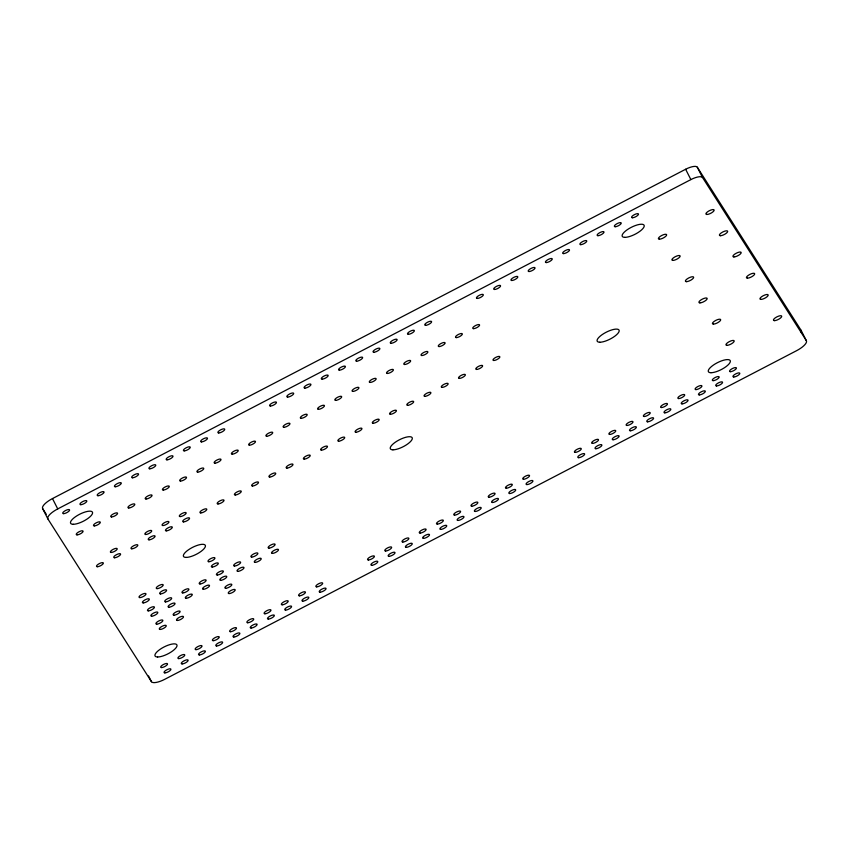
<?xml version="1.0" encoding="UTF-8"?>
<svg xmlns="http://www.w3.org/2000/svg" width="849" height="849" viewBox="0 0 849 849"><rect width="100%" height="100%" fill="white"/><g stroke="black" fill="none" stroke-linecap="round" stroke-linejoin="round"><path stroke-width="1.27" d="M52.479 498.575L685.631 169.259A10.995 3.545 -26.9 0 1 697.284 167.189L801.074 330.282L806.317 340.619A13.743 4.425 -26.9 0 1 796.521 350.722L164.664 679.359A12.448 4.012 -26.9 0 1 151.462 681.705L47.926 519.004L42.683 508.668A13.743 4.425 -26.9 0 1 52.479 498.575L57.732 508.912A13.743 4.425 -26.9 0 0 47.926 519.004M57.732 508.912L690.874 179.595A10.995 3.545 -26.9 0 1 702.537 177.526L806.317 340.619M42.683 508.668L46.228 514.239M697.284 167.189L702.537 177.526M685.631 169.259L690.874 179.595M148.543 675.963L151.462 681.705M801.074 330.282A13.743 4.425 -26.9 0 1 801.063 332.203M599.797 342.232A12.247 3.948 -26.9 0 0 618.603 332.447A12.247 3.948 -26.9 0 0 606.006 332.32A12.247 3.948 -26.9 0 0 599.797 342.232M251.728 557.071A3.884 1.252 -26.9 0 0 257.703 553.962A3.884 1.252 -26.9 0 0 253.702 553.919A3.884 1.252 -26.9 0 0 251.728 557.071M661.435 407.541A3.831 1.231 -26.9 0 0 667.314 404.485A3.831 1.231 -26.9 0 0 663.377 404.453A3.831 1.231 -26.9 0 0 661.435 407.541M157.627 656.988A12.247 3.948 -26.9 0 0 176.443 647.203A12.247 3.948 -26.9 0 0 163.846 647.076A12.247 3.948 -26.9 0 0 157.627 656.988M73.184 524.289A12.247 3.948 -26.9 0 0 92 514.505A12.247 3.948 -26.9 0 0 79.403 514.377A12.247 3.948 -26.9 0 0 73.184 524.289M457.94 520.448A3.831 1.231 -26.9 0 0 463.819 517.391A3.831 1.231 -26.9 0 0 459.882 517.359A3.831 1.231 -26.9 0 0 457.94 520.448M237.869 571.345A3.884 1.252 -26.9 0 0 243.843 568.236A3.884 1.252 -26.9 0 0 239.843 568.193A3.884 1.252 -26.9 0 0 237.869 571.345M132.508 477.775A3.831 1.231 -26.9 0 0 138.387 474.718A3.831 1.231 -26.9 0 0 134.45 474.676A3.831 1.231 -26.9 0 0 132.508 477.775M710.974 372.711A12.247 3.948 -26.9 0 0 729.779 362.926A12.247 3.948 -26.9 0 0 717.182 362.799A12.247 3.948 -26.9 0 0 710.974 372.711M392.928 449.821A12.247 3.948 -26.9 0 0 411.733 440.047A12.247 3.948 -26.9 0 0 399.136 439.92A12.247 3.948 -26.9 0 0 392.928 449.821M186.058 557.422A12.247 3.948 -26.9 0 0 204.864 547.637A12.247 3.948 -26.9 0 0 192.267 547.52A12.247 3.948 -26.9 0 0 186.058 557.422M624.843 237.359A12.247 3.948 -26.9 0 0 643.648 227.574A12.247 3.948 -26.9 0 0 631.051 227.447A12.247 3.948 -26.9 0 0 624.843 237.359M733.918 256.939A4.595 1.475 -26.9 0 0 740.975 253.278A4.595 1.475 -26.9 0 0 736.253 253.225A4.595 1.475 -26.9 0 0 733.918 256.939M686.416 281.656A4.595 1.475 -26.9 0 0 693.463 277.984A4.595 1.475 -26.9 0 0 688.741 277.941A4.595 1.475 -26.9 0 0 686.416 281.656M747.438 278.175A4.595 1.475 -26.9 0 0 754.485 274.503A4.595 1.475 -26.9 0 0 749.763 274.46A4.595 1.475 -26.9 0 0 747.438 278.175M699.926 302.881A4.595 1.475 -26.9 0 0 706.973 299.219A4.595 1.475 -26.9 0 0 702.25 299.166A4.595 1.475 -26.9 0 0 699.926 302.881M760.948 299.41A4.595 1.475 -26.9 0 0 767.995 295.739A4.595 1.475 -26.9 0 0 763.272 295.696A4.595 1.475 -26.9 0 0 760.948 299.41M713.436 324.116A4.595 1.475 -26.9 0 0 720.483 320.444A4.595 1.475 -26.9 0 0 715.76 320.402A4.595 1.475 -26.9 0 0 713.436 324.116M774.458 320.635A4.595 1.475 -26.9 0 0 781.505 316.974A4.595 1.475 -26.9 0 0 776.782 316.921A4.595 1.475 -26.9 0 0 774.458 320.635M726.946 345.352A4.595 1.475 -26.9 0 0 734.003 341.68A4.595 1.475 -26.9 0 0 729.27 341.638A4.595 1.475 -26.9 0 0 726.946 345.352M706.899 214.479A4.595 1.475 -26.9 0 0 713.956 210.807A4.595 1.475 -26.9 0 0 709.233 210.764A4.595 1.475 -26.9 0 0 706.899 214.479M659.397 239.185A4.595 1.475 -26.9 0 0 666.444 235.523A4.595 1.475 -26.9 0 0 661.721 235.47A4.595 1.475 -26.9 0 0 659.397 239.185M720.408 235.714A4.595 1.475 -26.9 0 0 727.466 232.042A4.595 1.475 -26.9 0 0 722.743 232A4.595 1.475 -26.9 0 0 720.408 235.714M672.907 260.42A4.595 1.475 -26.9 0 0 679.953 256.748A4.595 1.475 -26.9 0 0 675.231 256.706A4.595 1.475 -26.9 0 0 672.907 260.42M160.472 593.939A3.884 1.252 -26.9 0 0 166.446 590.83A3.884 1.252 -26.9 0 0 162.446 590.798A3.884 1.252 -26.9 0 0 160.472 593.939M157.097 588.633A3.884 1.252 -26.9 0 0 163.061 585.523A3.884 1.252 -26.9 0 0 159.071 585.481A3.884 1.252 -26.9 0 0 157.097 588.633M173.981 615.175A3.884 1.252 -26.9 0 0 179.956 612.065A3.884 1.252 -26.9 0 0 175.955 612.023A3.884 1.252 -26.9 0 0 173.981 615.175M177.356 620.481A3.884 1.252 -26.9 0 0 183.331 617.372A3.884 1.252 -26.9 0 0 179.33 617.329A3.884 1.252 -26.9 0 0 177.356 620.481M272.349 553.41A3.884 1.252 -26.9 0 0 278.323 550.301A3.884 1.252 -26.9 0 0 274.323 550.269A3.884 1.252 -26.9 0 0 272.349 553.41M268.974 548.104A3.884 1.252 -26.9 0 0 274.949 544.994A3.884 1.252 -26.9 0 0 270.948 544.952A3.884 1.252 -26.9 0 0 268.974 548.104M255.114 562.378A3.884 1.252 -26.9 0 0 261.078 559.268A3.884 1.252 -26.9 0 0 257.088 559.236A3.884 1.252 -26.9 0 0 255.114 562.378M234.494 566.039A3.884 1.252 -26.9 0 0 240.469 562.929A3.884 1.252 -26.9 0 0 236.468 562.887A3.884 1.252 -26.9 0 0 234.494 566.039M220.634 580.313A3.884 1.252 -26.9 0 0 226.609 577.203A3.884 1.252 -26.9 0 0 222.608 577.161A3.884 1.252 -26.9 0 0 220.634 580.313M217.259 575.006A3.884 1.252 -26.9 0 0 223.223 571.897A3.884 1.252 -26.9 0 0 219.222 571.855A3.884 1.252 -26.9 0 0 217.259 575.006M203.389 589.28A3.884 1.252 -26.9 0 0 209.363 586.171A3.884 1.252 -26.9 0 0 205.362 586.128A3.884 1.252 -26.9 0 0 203.389 589.28M200.014 583.963A3.884 1.252 -26.9 0 0 205.989 580.865A3.884 1.252 -26.9 0 0 201.988 580.822A3.884 1.252 -26.9 0 0 200.014 583.963M186.154 598.248A3.884 1.252 -26.9 0 0 192.129 595.138A3.884 1.252 -26.9 0 0 188.128 595.096A3.884 1.252 -26.9 0 0 186.154 598.248M182.779 592.931A3.884 1.252 -26.9 0 0 188.743 589.832A3.884 1.252 -26.9 0 0 184.753 589.79A3.884 1.252 -26.9 0 0 182.779 592.931M168.919 607.205A3.884 1.252 -26.9 0 0 174.883 604.106A3.884 1.252 -26.9 0 0 170.882 604.064A3.884 1.252 -26.9 0 0 168.919 607.205M165.534 601.899A3.884 1.252 -26.9 0 0 171.509 598.8A3.884 1.252 -26.9 0 0 167.508 598.757A3.884 1.252 -26.9 0 0 165.534 601.899M151.674 616.172A3.884 1.252 -26.9 0 0 157.649 613.074A3.884 1.252 -26.9 0 0 153.648 613.031A3.884 1.252 -26.9 0 0 151.674 616.172M148.299 610.866A3.884 1.252 -26.9 0 0 154.274 607.757A3.884 1.252 -26.9 0 0 150.273 607.725A3.884 1.252 -26.9 0 0 148.299 610.866M143.237 602.907A3.884 1.252 -26.9 0 0 149.201 599.797A3.884 1.252 -26.9 0 0 145.2 599.765A3.884 1.252 -26.9 0 0 143.237 602.907M139.852 597.6A3.884 1.252 -26.9 0 0 145.826 594.491A3.884 1.252 -26.9 0 0 141.825 594.449A3.884 1.252 -26.9 0 0 139.852 597.6M156.747 624.142A3.884 1.252 -26.9 0 0 162.711 621.033A3.884 1.252 -26.9 0 0 158.71 620.99A3.884 1.252 -26.9 0 0 156.747 624.142M160.121 629.449A3.884 1.252 -26.9 0 0 166.096 626.339A3.884 1.252 -26.9 0 0 162.095 626.297A3.884 1.252 -26.9 0 0 160.121 629.449M632.441 217.747A3.831 1.231 -26.9 0 0 638.321 214.691A3.831 1.231 -26.9 0 0 634.383 214.648A3.831 1.231 -26.9 0 0 632.441 217.747M615.196 226.715A3.831 1.231 -26.9 0 0 621.075 223.658A3.831 1.231 -26.9 0 0 617.138 223.616A3.831 1.231 -26.9 0 0 615.196 226.715M597.961 235.682A3.831 1.231 -26.9 0 0 603.841 232.626A3.831 1.231 -26.9 0 0 599.903 232.584A3.831 1.231 -26.9 0 0 597.961 235.682M580.716 244.65A3.831 1.231 -26.9 0 0 586.595 241.594A3.831 1.231 -26.9 0 0 582.658 241.551A3.831 1.231 -26.9 0 0 580.716 244.65M563.481 253.607A3.831 1.231 -26.9 0 0 569.361 250.551A3.831 1.231 -26.9 0 0 565.423 250.519A3.831 1.231 -26.9 0 0 563.481 253.607M546.247 262.574A3.831 1.231 -26.9 0 0 552.115 259.518A3.831 1.231 -26.9 0 0 548.189 259.486A3.831 1.231 -26.9 0 0 546.247 262.574M529.001 271.542A3.831 1.231 -26.9 0 0 534.881 268.486A3.831 1.231 -26.9 0 0 530.943 268.454A3.831 1.231 -26.9 0 0 529.001 271.542M511.767 280.51A3.831 1.231 -26.9 0 0 517.646 277.453A3.831 1.231 -26.9 0 0 513.709 277.411A3.831 1.231 -26.9 0 0 511.767 280.51M494.521 289.477A3.831 1.231 -26.9 0 0 500.401 286.421A3.831 1.231 -26.9 0 0 496.463 286.378A3.831 1.231 -26.9 0 0 494.521 289.477M477.287 298.445A3.831 1.231 -26.9 0 0 483.166 295.388A3.831 1.231 -26.9 0 0 479.229 295.346A3.831 1.231 -26.9 0 0 477.287 298.445M733.769 376.988A3.831 1.231 -26.9 0 0 739.649 373.931A3.831 1.231 -26.9 0 0 735.712 373.889A3.831 1.231 -26.9 0 0 733.769 376.988M716.524 385.955A3.831 1.231 -26.9 0 0 722.403 382.899A3.831 1.231 -26.9 0 0 718.466 382.857A3.831 1.231 -26.9 0 0 716.524 385.955M699.289 394.923A3.831 1.231 -26.9 0 0 705.169 391.867A3.831 1.231 -26.9 0 0 701.232 391.824A3.831 1.231 -26.9 0 0 699.289 394.923M682.044 403.88A3.831 1.231 -26.9 0 0 687.923 400.824A3.831 1.231 -26.9 0 0 683.986 400.792A3.831 1.231 -26.9 0 0 682.044 403.88M664.809 412.847A3.831 1.231 -26.9 0 0 670.689 409.791A3.831 1.231 -26.9 0 0 666.752 409.759A3.831 1.231 -26.9 0 0 664.809 412.847M647.575 421.815A3.831 1.231 -26.9 0 0 653.443 418.759A3.831 1.231 -26.9 0 0 649.517 418.727A3.831 1.231 -26.9 0 0 647.575 421.815M630.329 430.783A3.831 1.231 -26.9 0 0 636.209 427.726A3.831 1.231 -26.9 0 0 632.272 427.684A3.831 1.231 -26.9 0 0 630.329 430.783M613.095 439.75A3.831 1.231 -26.9 0 0 618.974 436.694A3.831 1.231 -26.9 0 0 615.037 436.651A3.831 1.231 -26.9 0 0 613.095 439.75M595.849 448.718A3.831 1.231 -26.9 0 0 601.729 445.661A3.831 1.231 -26.9 0 0 597.792 445.619A3.831 1.231 -26.9 0 0 595.849 448.718M578.615 457.685A3.831 1.231 -26.9 0 0 584.494 454.629A3.831 1.231 -26.9 0 0 580.557 454.586A3.831 1.231 -26.9 0 0 578.615 457.685M425.572 325.347A3.831 1.231 -26.9 0 0 431.451 322.291A3.831 1.231 -26.9 0 0 427.514 322.249A3.831 1.231 -26.9 0 0 425.572 325.347M408.327 334.315A3.831 1.231 -26.9 0 0 414.206 331.259A3.831 1.231 -26.9 0 0 410.269 331.216A3.831 1.231 -26.9 0 0 408.327 334.315M391.092 343.283A3.831 1.231 -26.9 0 0 396.971 340.216A3.831 1.231 -26.9 0 0 393.034 340.184A3.831 1.231 -26.9 0 0 391.092 343.283M373.847 352.239A3.831 1.231 -26.9 0 0 379.726 349.183A3.831 1.231 -26.9 0 0 375.789 349.151A3.831 1.231 -26.9 0 0 373.847 352.239M356.612 361.207A3.831 1.231 -26.9 0 0 362.491 358.151A3.831 1.231 -26.9 0 0 358.554 358.119A3.831 1.231 -26.9 0 0 356.612 361.207M339.377 370.175A3.831 1.231 -26.9 0 0 345.256 367.118A3.831 1.231 -26.9 0 0 341.319 367.086A3.831 1.231 -26.9 0 0 339.377 370.175M322.132 379.142A3.831 1.231 -26.9 0 0 328.011 376.086A3.831 1.231 -26.9 0 0 324.074 376.043A3.831 1.231 -26.9 0 0 322.132 379.142M304.897 388.11A3.831 1.231 -26.9 0 0 310.776 385.053A3.831 1.231 -26.9 0 0 306.839 385.011A3.831 1.231 -26.9 0 0 304.897 388.11M287.652 397.077A3.831 1.231 -26.9 0 0 293.531 394.021A3.831 1.231 -26.9 0 0 289.594 393.978A3.831 1.231 -26.9 0 0 287.652 397.077M270.417 406.045A3.831 1.231 -26.9 0 0 276.296 402.988A3.831 1.231 -26.9 0 0 272.359 402.946A3.831 1.231 -26.9 0 0 270.417 406.045M526.9 484.588A3.831 1.231 -26.9 0 0 532.779 481.532A3.831 1.231 -26.9 0 0 528.842 481.489A3.831 1.231 -26.9 0 0 526.9 484.588M509.655 493.556A3.831 1.231 -26.9 0 0 515.534 490.489A3.831 1.231 -26.9 0 0 511.597 490.457A3.831 1.231 -26.9 0 0 509.655 493.556M492.42 502.512A3.831 1.231 -26.9 0 0 498.299 499.456A3.831 1.231 -26.9 0 0 494.362 499.424A3.831 1.231 -26.9 0 0 492.42 502.512M475.185 511.48A3.831 1.231 -26.9 0 0 481.054 508.424A3.831 1.231 -26.9 0 0 477.117 508.392A3.831 1.231 -26.9 0 0 475.185 511.48M440.705 529.415A3.831 1.231 -26.9 0 0 446.585 526.359A3.831 1.231 -26.9 0 0 442.647 526.316A3.831 1.231 -26.9 0 0 440.705 529.415M423.46 538.383A3.831 1.231 -26.9 0 0 429.339 535.326A3.831 1.231 -26.9 0 0 425.402 535.284A3.831 1.231 -26.9 0 0 423.46 538.383M406.225 547.35A3.831 1.231 -26.9 0 0 412.105 544.294A3.831 1.231 -26.9 0 0 408.167 544.251A3.831 1.231 -26.9 0 0 406.225 547.35M388.98 556.318A3.831 1.231 -26.9 0 0 394.859 553.261A3.831 1.231 -26.9 0 0 390.922 553.219A3.831 1.231 -26.9 0 0 388.98 556.318M371.745 565.285A3.831 1.231 -26.9 0 0 377.625 562.229A3.831 1.231 -26.9 0 0 373.687 562.187A3.831 1.231 -26.9 0 0 371.745 565.285M218.702 432.948A3.831 1.231 -26.9 0 0 224.582 429.891A3.831 1.231 -26.9 0 0 220.644 429.849A3.831 1.231 -26.9 0 0 218.702 432.948M201.457 441.904A3.831 1.231 -26.9 0 0 207.336 438.848A3.831 1.231 -26.9 0 0 203.399 438.816A3.831 1.231 -26.9 0 0 201.457 441.904M184.222 450.872A3.831 1.231 -26.9 0 0 190.102 447.816A3.831 1.231 -26.9 0 0 186.164 447.784A3.831 1.231 -26.9 0 0 184.222 450.872M166.988 459.84A3.831 1.231 -26.9 0 0 172.856 456.783A3.831 1.231 -26.9 0 0 168.919 456.751A3.831 1.231 -26.9 0 0 166.988 459.84M149.742 468.807A3.831 1.231 -26.9 0 0 155.622 465.751A3.831 1.231 -26.9 0 0 151.684 465.708A3.831 1.231 -26.9 0 0 149.742 468.807M115.262 486.742A3.831 1.231 -26.9 0 0 121.142 483.686A3.831 1.231 -26.9 0 0 117.204 483.643A3.831 1.231 -26.9 0 0 115.262 486.742M98.028 495.71A3.831 1.231 -26.9 0 0 103.907 492.653A3.831 1.231 -26.9 0 0 99.97 492.611A3.831 1.231 -26.9 0 0 98.028 495.71M80.782 504.677A3.831 1.231 -26.9 0 0 86.662 501.621A3.831 1.231 -26.9 0 0 82.724 501.579A3.831 1.231 -26.9 0 0 80.782 504.677M63.548 513.645A3.831 1.231 -26.9 0 0 69.427 510.589A3.831 1.231 -26.9 0 0 65.49 510.546A3.831 1.231 -26.9 0 0 63.548 513.645M320.031 592.178A3.831 1.231 -26.9 0 0 325.91 589.121A3.831 1.231 -26.9 0 0 321.973 589.089A3.831 1.231 -26.9 0 0 320.031 592.178M302.785 601.145A3.831 1.231 -26.9 0 0 308.665 598.089A3.831 1.231 -26.9 0 0 304.727 598.057A3.831 1.231 -26.9 0 0 302.785 601.145M285.551 610.113A3.831 1.231 -26.9 0 0 291.43 607.056A3.831 1.231 -26.9 0 0 287.493 607.024A3.831 1.231 -26.9 0 0 285.551 610.113M268.316 619.08A3.831 1.231 -26.9 0 0 274.185 616.024A3.831 1.231 -26.9 0 0 270.258 615.981A3.831 1.231 -26.9 0 0 268.316 619.08M251.071 628.048A3.831 1.231 -26.9 0 0 256.95 624.991A3.831 1.231 -26.9 0 0 253.013 624.949A3.831 1.231 -26.9 0 0 251.071 628.048M233.836 637.015A3.831 1.231 -26.9 0 0 239.715 633.959A3.831 1.231 -26.9 0 0 235.778 633.916A3.831 1.231 -26.9 0 0 233.836 637.015M216.591 645.983A3.831 1.231 -26.9 0 0 222.47 642.926A3.831 1.231 -26.9 0 0 218.533 642.884A3.831 1.231 -26.9 0 0 216.591 645.983M199.356 654.95A3.831 1.231 -26.9 0 0 205.235 651.894A3.831 1.231 -26.9 0 0 201.298 651.852A3.831 1.231 -26.9 0 0 199.356 654.95M182.121 663.918A3.831 1.231 -26.9 0 0 187.99 660.862A3.831 1.231 -26.9 0 0 184.053 660.819A3.831 1.231 -26.9 0 0 182.121 663.918M164.876 672.886A3.831 1.231 -26.9 0 0 170.755 669.829A3.831 1.231 -26.9 0 0 166.818 669.787A3.831 1.231 -26.9 0 0 164.876 672.886M316.656 586.871A3.831 1.231 -26.9 0 0 322.524 583.815A3.831 1.231 -26.9 0 0 318.587 583.783A3.831 1.231 -26.9 0 0 316.656 586.871M299.41 595.839A3.831 1.231 -26.9 0 0 305.29 592.782A3.831 1.231 -26.9 0 0 301.353 592.74A3.831 1.231 -26.9 0 0 299.41 595.839M282.176 604.806A3.831 1.231 -26.9 0 0 288.055 601.75A3.831 1.231 -26.9 0 0 284.118 601.708A3.831 1.231 -26.9 0 0 282.176 604.806M264.93 613.774A3.831 1.231 -26.9 0 0 270.81 610.718A3.831 1.231 -26.9 0 0 266.873 610.675A3.831 1.231 -26.9 0 0 264.93 613.774M247.696 622.741A3.831 1.231 -26.9 0 0 253.575 619.685A3.831 1.231 -26.9 0 0 249.638 619.643A3.831 1.231 -26.9 0 0 247.696 622.741M230.45 631.709A3.831 1.231 -26.9 0 0 236.33 628.653A3.831 1.231 -26.9 0 0 232.393 628.61A3.831 1.231 -26.9 0 0 230.45 631.709M213.216 640.677A3.831 1.231 -26.9 0 0 219.095 637.62A3.831 1.231 -26.9 0 0 215.158 637.578A3.831 1.231 -26.9 0 0 213.216 640.677M195.981 649.644A3.831 1.231 -26.9 0 0 201.86 646.588A3.831 1.231 -26.9 0 0 197.923 646.545A3.831 1.231 -26.9 0 0 195.981 649.644M178.736 658.612A3.831 1.231 -26.9 0 0 184.615 655.545A3.831 1.231 -26.9 0 0 180.678 655.513A3.831 1.231 -26.9 0 0 178.736 658.612M161.501 667.569A3.831 1.231 -26.9 0 0 167.38 664.512A3.831 1.231 -26.9 0 0 163.443 664.48A3.831 1.231 -26.9 0 0 161.501 667.569M523.515 479.271A3.831 1.231 -26.9 0 0 529.394 476.215A3.831 1.231 -26.9 0 0 525.457 476.183A3.831 1.231 -26.9 0 0 523.515 479.271M506.28 488.239A3.831 1.231 -26.9 0 0 512.159 485.182A3.831 1.231 -26.9 0 0 508.222 485.15A3.831 1.231 -26.9 0 0 506.28 488.239M489.045 497.206A3.831 1.231 -26.9 0 0 494.925 494.15A3.831 1.231 -26.9 0 0 490.987 494.118A3.831 1.231 -26.9 0 0 489.045 497.206M471.8 506.174A3.831 1.231 -26.9 0 0 477.679 503.117A3.831 1.231 -26.9 0 0 473.742 503.075A3.831 1.231 -26.9 0 0 471.8 506.174M454.565 515.141A3.831 1.231 -26.9 0 0 460.445 512.085A3.831 1.231 -26.9 0 0 456.507 512.043A3.831 1.231 -26.9 0 0 454.565 515.141M437.32 524.109A3.831 1.231 -26.9 0 0 443.199 521.053A3.831 1.231 -26.9 0 0 439.262 521.01A3.831 1.231 -26.9 0 0 437.32 524.109M420.085 533.076A3.831 1.231 -26.9 0 0 425.965 530.02A3.831 1.231 -26.9 0 0 422.027 529.978A3.831 1.231 -26.9 0 0 420.085 533.076M402.851 542.044A3.831 1.231 -26.9 0 0 408.719 538.988A3.831 1.231 -26.9 0 0 404.793 538.945A3.831 1.231 -26.9 0 0 402.851 542.044M385.605 551.012A3.831 1.231 -26.9 0 0 391.485 547.955A3.831 1.231 -26.9 0 0 387.547 547.913A3.831 1.231 -26.9 0 0 385.605 551.012M368.37 559.979A3.831 1.231 -26.9 0 0 374.25 556.923A3.831 1.231 -26.9 0 0 370.313 556.88A3.831 1.231 -26.9 0 0 368.37 559.979M730.384 371.682A3.831 1.231 -26.9 0 0 736.263 368.625A3.831 1.231 -26.9 0 0 732.326 368.583A3.831 1.231 -26.9 0 0 730.384 371.682M713.149 380.649A3.831 1.231 -26.9 0 0 719.029 377.582A3.831 1.231 -26.9 0 0 715.091 377.55A3.831 1.231 -26.9 0 0 713.149 380.649M695.915 389.606A3.831 1.231 -26.9 0 0 701.783 386.55A3.831 1.231 -26.9 0 0 697.857 386.518A3.831 1.231 -26.9 0 0 695.915 389.606M678.669 398.574A3.831 1.231 -26.9 0 0 684.549 395.517A3.831 1.231 -26.9 0 0 680.611 395.485A3.831 1.231 -26.9 0 0 678.669 398.574M644.189 416.509A3.831 1.231 -26.9 0 0 650.069 413.452A3.831 1.231 -26.9 0 0 646.131 413.41A3.831 1.231 -26.9 0 0 644.189 416.509M626.955 425.476A3.831 1.231 -26.9 0 0 632.834 422.42A3.831 1.231 -26.9 0 0 628.897 422.377A3.831 1.231 -26.9 0 0 626.955 425.476M609.72 434.444A3.831 1.231 -26.9 0 0 615.589 431.388A3.831 1.231 -26.9 0 0 611.651 431.345A3.831 1.231 -26.9 0 0 609.72 434.444M592.475 443.411A3.831 1.231 -26.9 0 0 598.354 440.355A3.831 1.231 -26.9 0 0 594.417 440.313A3.831 1.231 -26.9 0 0 592.475 443.411M575.24 452.379A3.831 1.231 -26.9 0 0 581.119 449.323A3.831 1.231 -26.9 0 0 577.182 449.28A3.831 1.231 -26.9 0 0 575.24 452.379M212.186 567.036A3.884 1.252 -26.9 0 0 218.161 563.938A3.884 1.252 -26.9 0 0 214.16 563.895A3.884 1.252 -26.9 0 0 212.186 567.036M208.812 561.73A3.884 1.252 -26.9 0 0 214.786 558.621A3.884 1.252 -26.9 0 0 210.785 558.589A3.884 1.252 -26.9 0 0 208.812 561.73M225.696 588.272A3.884 1.252 -26.9 0 0 231.671 585.163A3.884 1.252 -26.9 0 0 227.67 585.131A3.884 1.252 -26.9 0 0 225.696 588.272M229.071 593.578A3.884 1.252 -26.9 0 0 235.046 590.469A3.884 1.252 -26.9 0 0 231.045 590.437A3.884 1.252 -26.9 0 0 229.071 593.578M94.303 525.902A3.831 1.231 -26.9 0 0 100.171 522.846A3.831 1.231 -26.9 0 0 96.245 522.814A3.831 1.231 -26.9 0 0 94.303 525.902M111.537 516.945A3.831 1.231 -26.9 0 0 117.417 513.878A3.831 1.231 -26.9 0 0 113.479 513.847A3.831 1.231 -26.9 0 0 111.537 516.945M128.772 507.978A3.831 1.231 -26.9 0 0 134.651 504.922A3.831 1.231 -26.9 0 0 130.714 504.879A3.831 1.231 -26.9 0 0 128.772 507.978M146.017 499.01A3.831 1.231 -26.9 0 0 151.897 495.954A3.831 1.231 -26.9 0 0 147.959 495.912A3.831 1.231 -26.9 0 0 146.017 499.01M318.407 409.345A3.831 1.231 -26.9 0 0 324.286 406.289A3.831 1.231 -26.9 0 0 320.349 406.247A3.831 1.231 -26.9 0 0 318.407 409.345M131.807 548.794A3.831 1.231 -26.9 0 0 137.676 545.727A3.831 1.231 -26.9 0 0 133.749 545.695A3.831 1.231 -26.9 0 0 131.807 548.794M163.252 490.043A3.831 1.231 -26.9 0 0 169.131 486.986A3.831 1.231 -26.9 0 0 165.194 486.944A3.831 1.231 -26.9 0 0 163.252 490.043M180.497 481.075A3.831 1.231 -26.9 0 0 186.366 478.019A3.831 1.231 -26.9 0 0 182.439 477.976A3.831 1.231 -26.9 0 0 180.497 481.075M197.732 472.108A3.831 1.231 -26.9 0 0 203.611 469.051A3.831 1.231 -26.9 0 0 199.674 469.009A3.831 1.231 -26.9 0 0 197.732 472.108M214.967 463.14A3.831 1.231 -26.9 0 0 220.846 460.084A3.831 1.231 -26.9 0 0 216.909 460.041A3.831 1.231 -26.9 0 0 214.967 463.14M232.212 454.173A3.831 1.231 -26.9 0 0 238.091 451.116A3.831 1.231 -26.9 0 0 234.154 451.084A3.831 1.231 -26.9 0 0 232.212 454.173M249.447 445.205A3.831 1.231 -26.9 0 0 255.326 442.149A3.831 1.231 -26.9 0 0 251.389 442.117A3.831 1.231 -26.9 0 0 249.447 445.205M266.692 436.237A3.831 1.231 -26.9 0 0 272.571 433.181A3.831 1.231 -26.9 0 0 268.634 433.149A3.831 1.231 -26.9 0 0 266.692 436.237M283.927 427.28A3.831 1.231 -26.9 0 0 289.806 424.213A3.831 1.231 -26.9 0 0 285.869 424.182A3.831 1.231 -26.9 0 0 283.927 427.28M301.172 418.313A3.831 1.231 -26.9 0 0 307.041 415.257A3.831 1.231 -26.9 0 0 303.104 415.214A3.831 1.231 -26.9 0 0 301.172 418.313M321.431 450.161A3.831 1.231 -26.9 0 0 327.311 447.105A3.831 1.231 -26.9 0 0 323.373 447.062A3.831 1.231 -26.9 0 0 321.431 450.161M304.197 459.118A3.831 1.231 -26.9 0 0 310.076 456.062A3.831 1.231 -26.9 0 0 306.139 456.03A3.831 1.231 -26.9 0 0 304.197 459.118M286.951 468.086A3.831 1.231 -26.9 0 0 292.831 465.029A3.831 1.231 -26.9 0 0 288.893 464.997A3.831 1.231 -26.9 0 0 286.951 468.086M269.717 477.053A3.831 1.231 -26.9 0 0 275.596 473.997A3.831 1.231 -26.9 0 0 271.659 473.965A3.831 1.231 -26.9 0 0 269.717 477.053M252.471 486.021A3.831 1.231 -26.9 0 0 258.351 482.964A3.831 1.231 -26.9 0 0 254.413 482.922A3.831 1.231 -26.9 0 0 252.471 486.021M235.237 494.988A3.831 1.231 -26.9 0 0 241.116 491.932A3.831 1.231 -26.9 0 0 237.179 491.889A3.831 1.231 -26.9 0 0 235.237 494.988M218.002 503.956A3.831 1.231 -26.9 0 0 223.871 500.899A3.831 1.231 -26.9 0 0 219.944 500.857A3.831 1.231 -26.9 0 0 218.002 503.956M200.757 512.923A3.831 1.231 -26.9 0 0 206.636 509.867A3.831 1.231 -26.9 0 0 202.699 509.825A3.831 1.231 -26.9 0 0 200.757 512.923M183.522 521.891A3.831 1.231 -26.9 0 0 189.401 518.835A3.831 1.231 -26.9 0 0 185.464 518.792A3.831 1.231 -26.9 0 0 183.522 521.891M373.146 423.258A3.831 1.231 -26.9 0 0 379.025 420.202A3.831 1.231 -26.9 0 0 375.088 420.159A3.831 1.231 -26.9 0 0 373.146 423.258M166.277 530.858A3.831 1.231 -26.9 0 0 172.156 527.802A3.831 1.231 -26.9 0 0 168.219 527.76A3.831 1.231 -26.9 0 0 166.277 530.858M149.042 539.826A3.831 1.231 -26.9 0 0 154.921 536.77A3.831 1.231 -26.9 0 0 150.984 536.727A3.831 1.231 -26.9 0 0 149.042 539.826M335.642 400.378A3.831 1.231 -26.9 0 0 341.521 397.321A3.831 1.231 -26.9 0 0 337.584 397.279A3.831 1.231 -26.9 0 0 335.642 400.378M352.887 391.41A3.831 1.231 -26.9 0 0 358.766 388.354A3.831 1.231 -26.9 0 0 354.829 388.311A3.831 1.231 -26.9 0 0 352.887 391.41M370.122 382.443A3.831 1.231 -26.9 0 0 376.001 379.386A3.831 1.231 -26.9 0 0 372.064 379.344A3.831 1.231 -26.9 0 0 370.122 382.443M387.367 373.475A3.831 1.231 -26.9 0 0 393.236 370.419A3.831 1.231 -26.9 0 0 389.309 370.376A3.831 1.231 -26.9 0 0 387.367 373.475M404.602 364.508A3.831 1.231 -26.9 0 0 410.481 361.451A3.831 1.231 -26.9 0 0 406.544 361.409A3.831 1.231 -26.9 0 0 404.602 364.508M421.836 355.54A3.831 1.231 -26.9 0 0 427.716 352.484A3.831 1.231 -26.9 0 0 423.778 352.452A3.831 1.231 -26.9 0 0 421.836 355.54M439.082 346.572A3.831 1.231 -26.9 0 0 444.961 343.516A3.831 1.231 -26.9 0 0 441.024 343.484A3.831 1.231 -26.9 0 0 439.082 346.572M456.316 337.605A3.831 1.231 -26.9 0 0 462.196 334.548A3.831 1.231 -26.9 0 0 458.258 334.517A3.831 1.231 -26.9 0 0 456.316 337.605M473.562 328.648A3.831 1.231 -26.9 0 0 479.43 325.591A3.831 1.231 -26.9 0 0 475.504 325.549A3.831 1.231 -26.9 0 0 473.562 328.648M493.821 360.496A3.831 1.231 -26.9 0 0 499.7 357.429A3.831 1.231 -26.9 0 0 495.763 357.397A3.831 1.231 -26.9 0 0 493.821 360.496M476.586 369.453A3.831 1.231 -26.9 0 0 482.465 366.397A3.831 1.231 -26.9 0 0 478.528 366.365A3.831 1.231 -26.9 0 0 476.586 369.453M459.341 378.421A3.831 1.231 -26.9 0 0 465.22 375.364A3.831 1.231 -26.9 0 0 461.283 375.332A3.831 1.231 -26.9 0 0 459.341 378.421M442.106 387.388A3.831 1.231 -26.9 0 0 447.985 384.332A3.831 1.231 -26.9 0 0 444.048 384.3A3.831 1.231 -26.9 0 0 442.106 387.388M424.871 396.356A3.831 1.231 -26.9 0 0 430.74 393.299A3.831 1.231 -26.9 0 0 426.814 393.257A3.831 1.231 -26.9 0 0 424.871 396.356M407.626 405.323A3.831 1.231 -26.9 0 0 413.505 402.267A3.831 1.231 -26.9 0 0 409.568 402.224A3.831 1.231 -26.9 0 0 407.626 405.323M390.391 414.291A3.831 1.231 -26.9 0 0 396.271 411.234A3.831 1.231 -26.9 0 0 392.334 411.192A3.831 1.231 -26.9 0 0 390.391 414.291M162.902 525.552A3.831 1.231 -26.9 0 0 168.781 522.485A3.831 1.231 -26.9 0 0 164.844 522.453A3.831 1.231 -26.9 0 0 162.902 525.552M180.147 516.585A3.831 1.231 -26.9 0 0 186.016 513.528A3.831 1.231 -26.9 0 0 182.079 513.486A3.831 1.231 -26.9 0 0 180.147 516.585M355.911 432.226A3.831 1.231 -26.9 0 0 361.791 429.169A3.831 1.231 -26.9 0 0 357.853 429.127A3.831 1.231 -26.9 0 0 355.911 432.226M114.562 557.751A3.831 1.231 -26.9 0 0 120.441 554.694A3.831 1.231 -26.9 0 0 116.504 554.662A3.831 1.231 -26.9 0 0 114.562 557.751M145.667 534.509A3.831 1.231 -26.9 0 0 151.547 531.453A3.831 1.231 -26.9 0 0 147.609 531.421A3.831 1.231 -26.9 0 0 145.667 534.509M77.057 534.87A3.831 1.231 -26.9 0 0 82.937 531.814A3.831 1.231 -26.9 0 0 78.999 531.782A3.831 1.231 -26.9 0 0 77.057 534.87M338.677 441.193A3.831 1.231 -26.9 0 0 344.545 438.137A3.831 1.231 -26.9 0 0 340.608 438.095A3.831 1.231 -26.9 0 0 338.677 441.193M97.327 566.718A3.831 1.231 -26.9 0 0 103.207 563.662A3.831 1.231 -26.9 0 0 99.269 563.63A3.831 1.231 -26.9 0 0 97.327 566.718M111.187 552.444A3.831 1.231 -26.9 0 0 117.066 549.388A3.831 1.231 -26.9 0 0 113.129 549.356A3.831 1.231 -26.9 0 0 111.187 552.444"/></g></svg>
